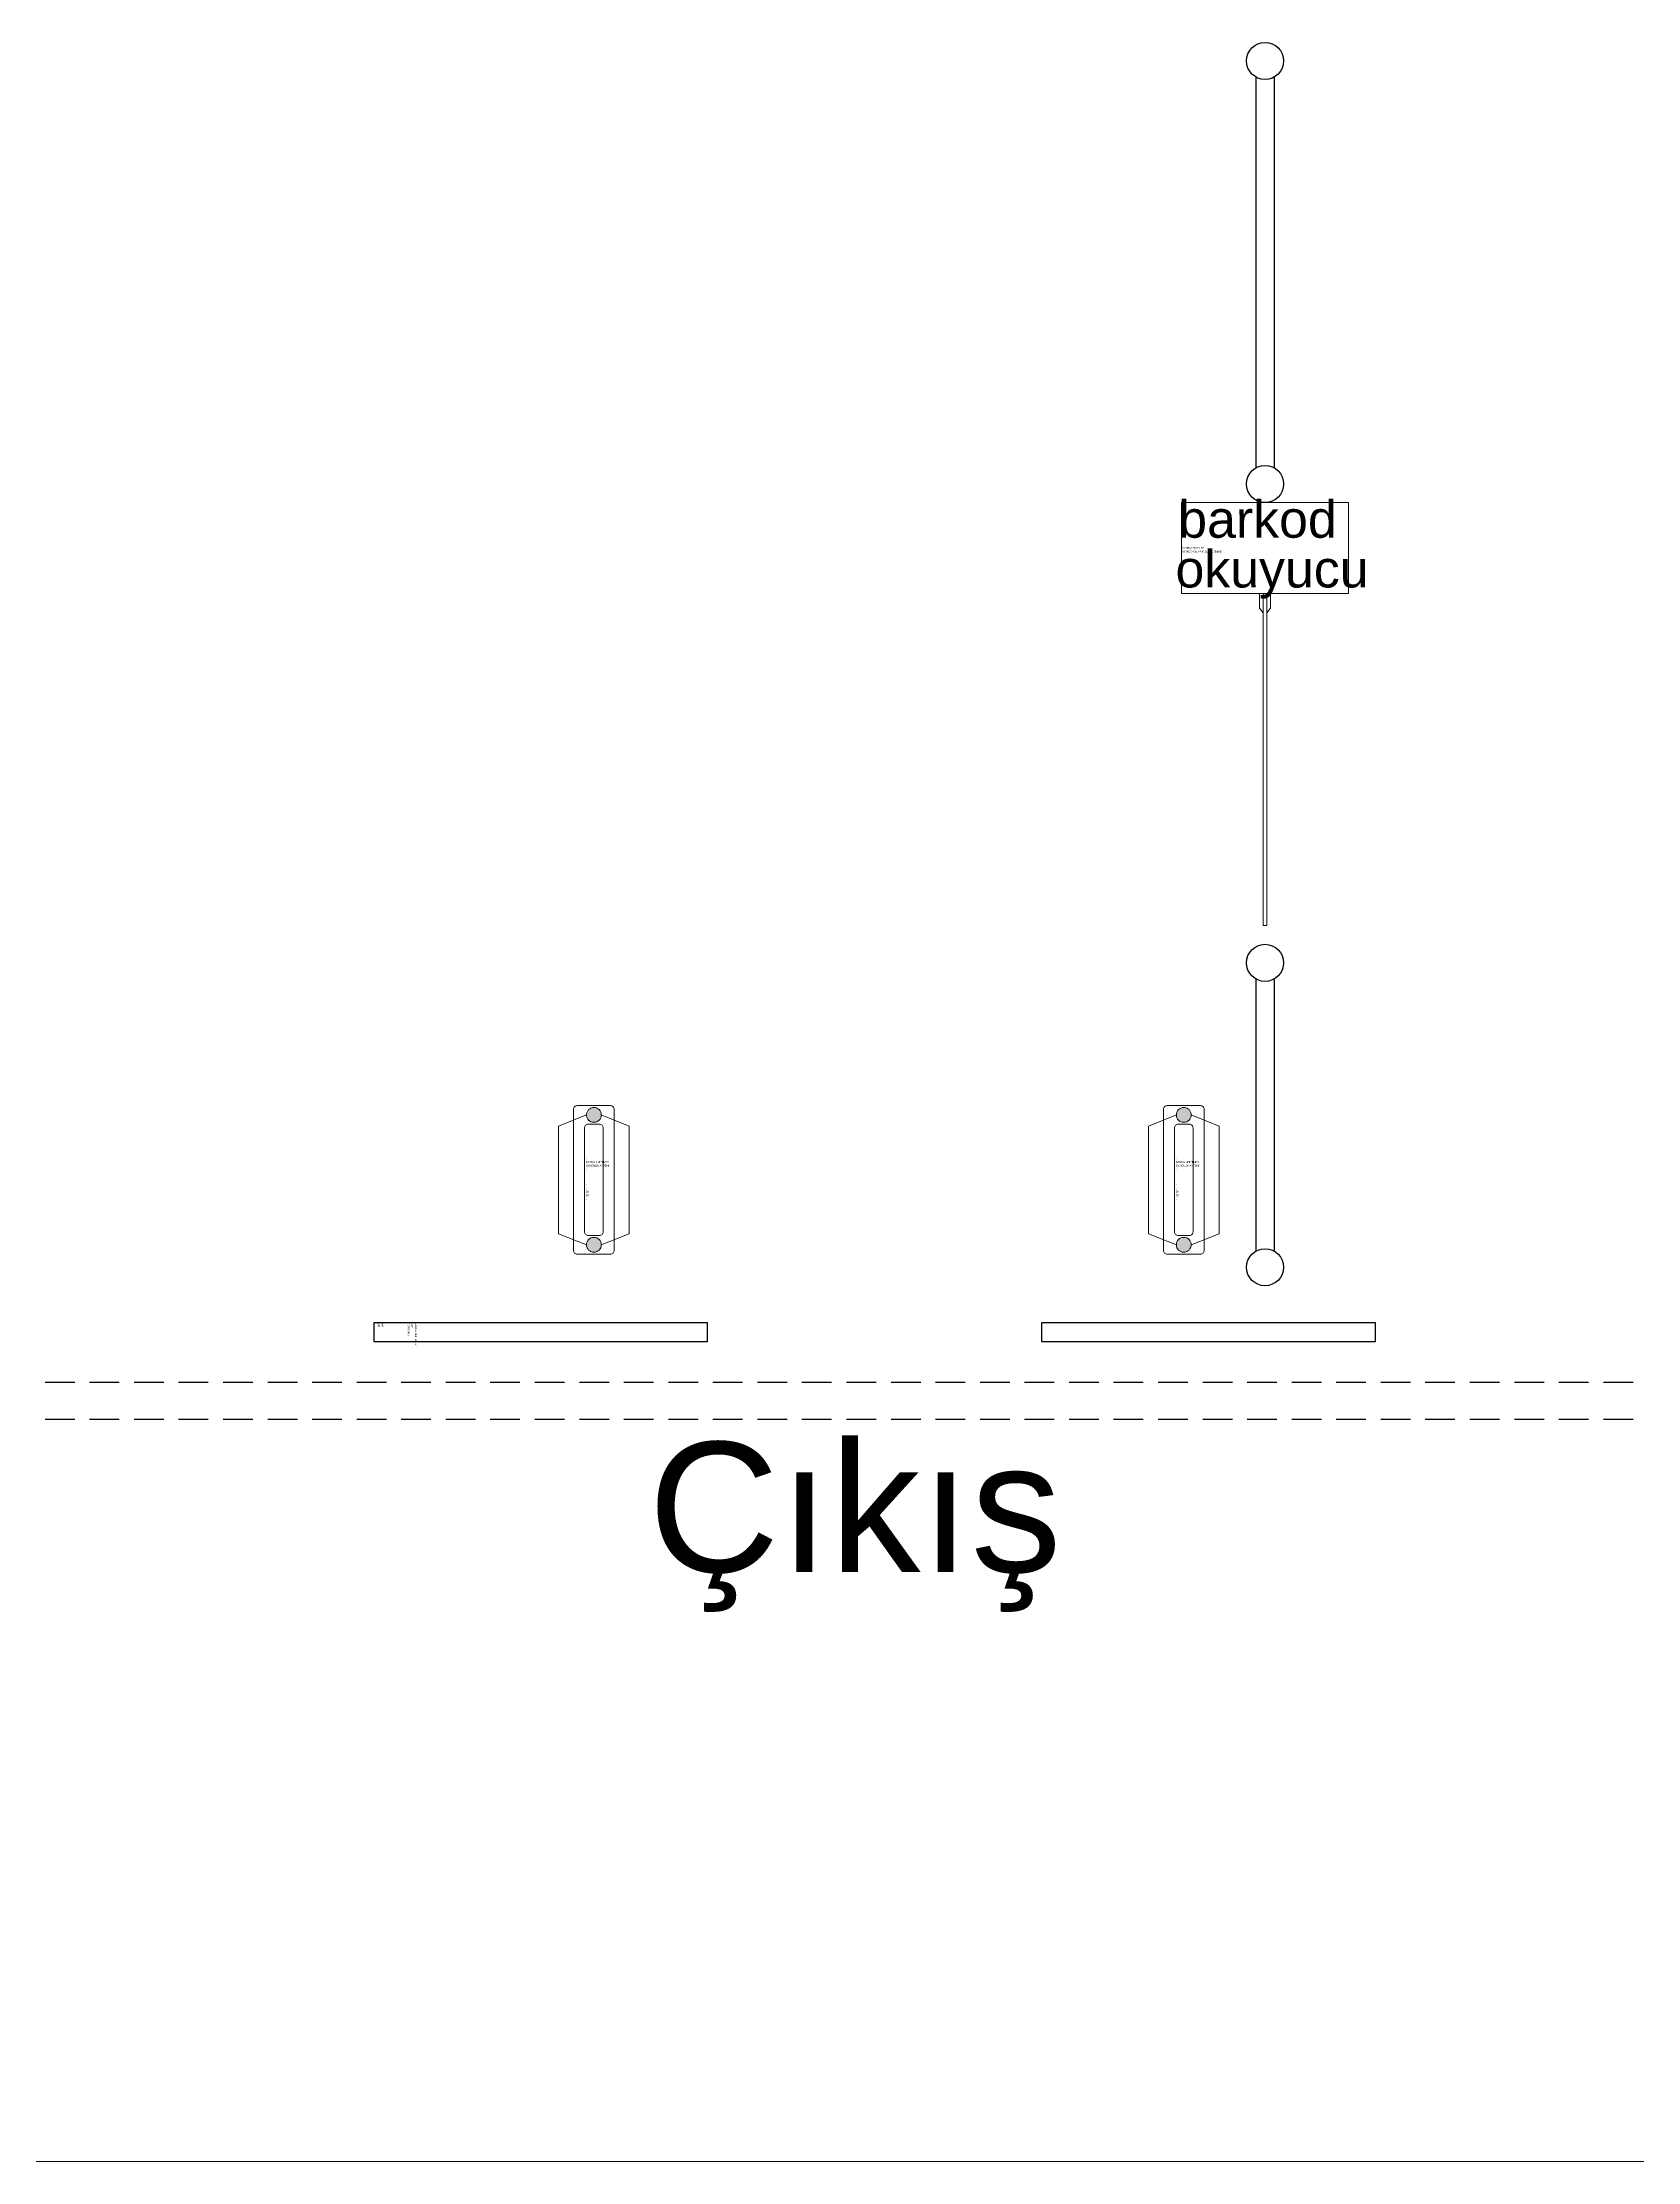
# Model space of a CAD drawing. Extents: x 2698 to 184165, y 3805 to 33846.
# Drawn here: x 162829 to 163259, y 29128 to 29699 of the extents above; entities that cross this region are included whole.
import ezdxf
from ezdxf.enums import TextEntityAlignment as Align

# ---------------------------------------------------------------- set-up
doc = ezdxf.new("R2010")
doc.units = 0
doc.header["$LTSCALE"] = 2
doc.linetypes.add('CAMİ$0$zeminkatplani$0${ Wide Dash }', pattern=[12, 4, -2, 4, -2])
doc.layers.get('0').update_dxf_attribs({"color": 252, "linetype": 'CONTINUOUS'})
for name, color, linetype, lineweight in [('_MCA-0-MIM', 252, 'CONTINUOUS', 18), ('değişiklik', 252, 'CONTINUOUS', 30), ('text', 252, 'CONTINUOUS', 13)]:
    doc.layers.add(name, color=color, linetype=linetype, lineweight=lineweight)
for name, color, linetype in [('Dograma', 252, 'CONTINUOUS'), ('doğrama', 252, 'CONTINUOUS'), ('Planogram', 252, 'CONTINUOUS'), ('YERLEŞİM', 252, 'CONTINUOUS')]:
    doc.layers.add(name, color=color, linetype=linetype)
doc.styles.get("Standard").update_dxf_attribs({"font": 'arial.ttf'})
doc.styles.add('Text Of Place', font='swissl.ttf', dxfattribs={"height": 50})

# ---------------------------------------------------------------- blocks, each defined once
blk = doc.blocks.new('180x230 fotoselli kapı')
at = {"layer": 'doğrama'}
for points in [[(0, 0), (90, 0), (90, 5), (0, 5)], [(180, 0), (270, 0), (270, 5), (180, 5)]]:
    blk.add_lwpolyline(points, close=True, dxfattribs=at)
at = {"layer": 'Planogram'}
for tag, p, height in [('YUKSEKLIK', (1.12, 5), 0.5), ('UZUNLUK', (2.12, 5), 0.5), ('DERINLIK', (3.12, 5), 0.5), ('KULLANIM', (4.12, 5), 0.5), ('KULLANIM_SEKLI', (5.12, 5), 0.5), ('YAPI', (6.12, 5), 0.5), ('KAPAK', (7.12, 5), 0.5), ('ALT_TANIM', (8.12, 5), 0.5), ('TANIM', (9.12, 5), 0.5), ('ALT_TIP', (10.12, 5), 0.5), ('TIP', (11.12, 5), 0.5), ('ALAN', (12.12, 5), 0.5), ('KILITLI', (13.12, 5), 0.1)]:
    blk.add_attdef(tag, p, '', height=height, rotation=270, dxfattribs=at)
blk = doc.blocks.new('anten')
h = blk.add_hatch(color=256)
h.dxf.hatch_style = 1
edge = h.paths.add_edge_path()
edge.add_arc((4.5, 37.5), 2, 0, 360)
edge = h.paths.add_edge_path()
edge.add_arc((4.5, 2.5), 2, 0, 360)
for p, q in [((-5, 34.5), (2.5, 37.5)), ((-5, 34.5), (-5, 5.5)), ((14, 34.5), (6.5, 37.5)), ((14, 34.5), (14, 5.5)), ((-5, 5.5), (2.5, 2.5)), ((14, 5.5), (6.5, 2.5))]:
    blk.add_line(p, q)
for points in [[(0, 0), (9, 0, 0.414214), (10, 1), (10, 39, 0.414214), (9, 40), (0, 40, 0.414214), (-1, 39), (-1, 1, 0.414214)], [(3, 5), (6, 5, 0.414214), (7, 6), (7, 34, 0.414214), (6, 35), (3, 35, 0.414214), (2, 34), (2, 6, 0.414214)]]:
    blk.add_lwpolyline(points, format="xyb", close=True)
for centre in [(4.5, 37.5), (4.5, 2.5)]:
    blk.add_circle(centre, 2)
blk = doc.blocks.new('barkod okuyucu turnike')
blk.add_lwpolyline([(0, 45), (24.5, 45), (24.5, 0), (0, 0)], close=True)
for points in [[(24.5, 24), (28.5, 24), (29.76, 23)], [(24.5, 22), (114, 22), (114, 23), (24.5, 23)], [(24.5, 21), (28.5, 21), (29.76, 22)]]:
    blk.add_lwpolyline(points)
at = {"layer": 'Planogram'}
for tag, p, height in [('KULLANIM_SEKLI', (18.47, 0), 0.5), ('KILITLI', (10.47, 0), 0.1), ('ALAN', (11.47, 0), 0.5), ('TIP', (12.47, 0), 0.5), ('ALT_TIP', (13.47, 0), 0.5), ('TANIM', (14.47, 0), 0.5), ('ALT_TANIM', (15.47, 0), 0.5), ('KAPAK', (16.47, 0), 0.5), ('YAPI', (17.47, 0), 0.5), ('KULLANIM', (19.47, 0), 0.5), ('DERINLIK', (20.47, 0), 0.5), ('UZUNLUK', (21.47, 0), 0.5), ('YUKSEKLIK', (22.47, 0), 0.5)]:
    blk.add_attdef(tag, p, '', height=height, rotation=90, dxfattribs=at)
at = {"layer": 'text', "style": 'Text Of Place'}
for s, p in [('okuyucu', (22.89, 50.39)), ('barkod ', (9.49, 45.7))]:
    blk.add_text(s, height=10, rotation=90, dxfattribs=at).set_placement(p, align=Align.RIGHT)
blk = doc.blocks.new('*U132')
at = {"layer": 'YERLEŞİM'}
for p, q in [((-2.5, 47.59), (-2.5, 152.9)), ((2.5, 47.59), (2.5, 152.9))]:
    blk.add_line(p, q, dxfattribs=at)
for centre in [(0, 157.23), (0, 43.26)]:
    blk.add_circle(centre, 5, dxfattribs=at)
blk = doc.blocks.new('*U133')
at = {"layer": 'YERLEŞİM'}
for p, q in [((-2.5, 47.59), (-2.5, 120.93)), ((2.5, 47.59), (2.5, 120.93))]:
    blk.add_line(p, q, dxfattribs=at)
for centre in [(0, 125.26), (0, 43.26)]:
    blk.add_circle(centre, 5, dxfattribs=at)
blk = doc.blocks.new('ZEMİN KAT')
blk.add_lwpolyline([(170180.95, 29328.03), (170180.95, 29128.03), (170780.95, 29128.03), (170780.95, 29328.03)])
at = {"layer": 'Dograma', "linetype": 'CAMİ$0$zeminkatplani$0${ Wide Dash }'}
for p, q in [((170243.88, 29338.03), (170705.88, 29338.03)), ((170243.88, 29328.03), (170705.88, 29328.03))]:
    blk.add_line(p, q, dxfattribs=at)
at = {"rotation": 270}
blk.add_blockref('barkod okuyucu turnike', (170562.19, 29575.03), dxfattribs=at).add_auto_attribs({'TIP': 'KARMA UNITELER', 'ALT_TIP': 'BARKOD OKUYUCULU TURNIKE', 'TANIM': '-', 'ALT_TANIM': '-', 'KAPAK': '-', 'YAPI': '-', 'KULLANIM_SEKLI': '-', 'KULLANIM': '-', 'DERINLIK': '-', 'UZUNLUK': '-', 'YUKSEKLIK': '-', 'KILITLI': 'H', 'ALAN': '-'})
ref = blk.add_blockref('anten', (170399.29, 29372.54))
ref.add_attrib('ALAN', '-', (170401.63, 29398.12), dxfattribs={"layer": 'Planogram', "height": 0.5})
ref.add_attrib('KILITLI', 'H', (170401.63, 29399.12), dxfattribs={"layer": 'Planogram', "height": 0.1})
ref.add_attrib('YUKSEKLIK', '-', (170401.63, 29387.12), dxfattribs={"layer": 'Planogram', "height": 0.5})
ref.add_attrib('UZUNLUK', '38', (170401.63, 29388.12), dxfattribs={"layer": 'Planogram', "height": 0.5})
ref.add_attrib('DERINLIK', '20', (170401.63, 29389.12), dxfattribs={"layer": 'Planogram', "height": 0.5})
ref.add_attrib('KULLANIM', '-', (170401.63, 29390.12), dxfattribs={"layer": 'Planogram', "height": 0.5})
ref.add_attrib('KULLANIM_SEKLI', '-', (170401.63, 29391.12), dxfattribs={"layer": 'Planogram', "height": 0.5})
ref.add_attrib('YAPI', '-', (170401.63, 29392.12), dxfattribs={"layer": 'Planogram', "height": 0.5})
ref.add_attrib('KAPAK', '-', (170401.63, 29393.12), dxfattribs={"layer": 'Planogram', "height": 0.5})
ref.add_attrib('ALT_TANIM', '-', (170401.63, 29394.12), dxfattribs={"layer": 'Planogram', "height": 0.5})
ref.add_attrib('TANIM', '-', (170401.63, 29395.12), dxfattribs={"layer": 'Planogram', "height": 0.5})
ref.add_attrib('ALT_TIP', 'GUVENLIK ANTENI', (170401.63, 29396.12), dxfattribs={"layer": 'Planogram', "height": 0.5})
ref.add_attrib('TIP', 'KARMA UNITELER', (170401.63, 29397.12), dxfattribs={"layer": 'Planogram', "height": 0.5})
ref = blk.add_blockref('anten', (170558.29, 29372.54))
ref.add_attrib('ALAN', '-', (170560.63, 29398.12), dxfattribs={"layer": 'Planogram', "height": 0.5})
ref.add_attrib('KILITLI', 'H', (170560.63, 29399.12), dxfattribs={"layer": 'Planogram', "height": 0.1})
ref.add_attrib('YUKSEKLIK', '-', (170560.63, 29387.12), dxfattribs={"layer": 'Planogram', "height": 0.5})
ref.add_attrib('UZUNLUK', '38', (170560.63, 29388.12), dxfattribs={"layer": 'Planogram', "height": 0.5})
ref.add_attrib('DERINLIK', '20', (170560.63, 29389.12), dxfattribs={"layer": 'Planogram', "height": 0.5})
ref.add_attrib('KULLANIM', '-', (170560.63, 29390.12), dxfattribs={"layer": 'Planogram', "height": 0.5})
ref.add_attrib('KULLANIM_SEKLI', '-', (170560.63, 29391.12), dxfattribs={"layer": 'Planogram', "height": 0.5})
ref.add_attrib('YAPI', '-', (170560.63, 29392.12), dxfattribs={"layer": 'Planogram', "height": 0.5})
ref.add_attrib('KAPAK', '-', (170560.63, 29393.12), dxfattribs={"layer": 'Planogram', "height": 0.5})
ref.add_attrib('ALT_TANIM', '-', (170560.63, 29394.12), dxfattribs={"layer": 'Planogram', "height": 0.5})
ref.add_attrib('TANIM', '-', (170560.63, 29395.12), dxfattribs={"layer": 'Planogram', "height": 0.5})
ref.add_attrib('ALT_TIP', 'GUVENLIK ANTENI', (170560.63, 29396.12), dxfattribs={"layer": 'Planogram', "height": 0.5})
ref.add_attrib('TIP', 'KARMA UNITELER', (170560.63, 29397.12), dxfattribs={"layer": 'Planogram', "height": 0.5})
blk.add_blockref('180x230 fotoselli kapı', (170344.45, 29349.03)).add_auto_attribs({'TIP': 'KARMA UNITELER', 'ALT_TIP': 'KAPI', 'TANIM': 'FOTOSELLI', 'ALT_TANIM': '-', 'KAPAK': '-', 'YAPI': '-', 'KULLANIM_SEKLI': '-', 'KULLANIM': '-', 'DERINLIK': '-', 'UZUNLUK': '180', 'YUKSEKLIK': '230', 'KILITLI': 'H', 'ALAN': '-'})
at = {"layer": 'değişiklik', "rotation": 180}
for name, p in [('*U132', (170584.69, 29737.26)), ('*U133', (170584.69, 29494.26))]:
    blk.add_blockref(name, p, dxfattribs=at)
at = {"style": 'Text Of Place'}
blk.add_text('Çıkış', height=35, dxfattribs=at).set_placement((170474.14, 29286.89, 0), align=Align.CENTER)
for tag, p in [('PLN_ID', (172923.07, 31560.21)), ('FORMAT', (174194.75, 31176.9)), ('UNITE_SAYISI', (174194.95, 31176.65)), ('GRUP', (174195.11, 31176.44)), ('PLANOGRAM_ADI', (174195.28, 31176.24)), ('PLN_ID', (173932.96, 31088.8)), ('FORMAT', (173764.03, 30846.27)), ('UNITE_SAYISI', (173764.22, 30846.03)), ('GRUP', (173764.39, 30845.81)), ('PLANOGRAM_ADI', (173764.55, 30845.61)), ('PLN_ID', (173765.43, 30824.23)), ('PLN_ID', (173999.9, 30002.66)), ('FORMAT', (170580.58, 29917.48)), ('UNITE_SAYISI', (170580.78, 29917.24)), ('GRUP', (170580.94, 29917.03)), ('PLANOGRAM_ADI', (170581.11, 29916.83)), ('PLN_ID', (170581.99, 29895.45)), ('FORMAT', (169488.77, 29510.59)), ('UNITE_SAYISI', (169488.97, 29510.35)), ('GRUP', (169489.13, 29510.13)), ('PLANOGRAM_ADI', (169489.3, 29509.94)), ('PLN_ID', (169490.17, 29488.55)), ('FORMAT', (173143.41, 29324.4)), ('UNITE_SAYISI', (173143.61, 29324.16)), ('PLANOGRAM_ADI', (173143.94, 29323.75)), ('GRUP', (173143.77, 29323.95)), ('PLN_ID', (173144.81, 29302.36))]:
    blk.add_attdef(tag, p, '', height=0.162, rotation=35.4182)
at = {"color": 252}
for tag, p in [('FORMAT', (173517.63, 30361.88)), ('UNITE_SAYISI', (173517.82, 30361.64)), ('GRUP', (173517.99, 30361.43)), ('PLANOGRAM_ADI', (173518.15, 30361.23)), ('PLN_ID', (173519.03, 30339.85)), ('FORMAT', (174014.71, 29571.22)), ('UNITE_SAYISI', (174014.9, 29570.97)), ('GRUP', (174015.07, 29570.76)), ('PLANOGRAM_ADI', (174015.23, 29570.56)), ('PLN_ID', (174016.11, 29549.18))]:
    blk.add_attdef(tag, p, '', height=0.162, rotation=35.4182, dxfattribs=at)
at = {"layer": 'Planogram'}
for tag, p, height, rotation in [('KULLANIM_SEKLI', (172905.05, 31695.57), 0.5, 180), ('YUKSEKLIK', (172905.05, 31699.57), 0.5, 180), ('KULLANIM', (172905.05, 31696.57), 0.5, 180), ('UZUNLUK', (172905.05, 31698.57), 0.5, 180), ('DERINLIK', (172905.05, 31697.57), 0.5, 180), ('YAPI', (172905.05, 31694.57), 0.5, 180), ('KULLANIM_SEKLI', (173410.05, 31695.57), 0.5, 180), ('YUKSEKLIK', (173410.05, 31699.57), 0.5, 180), ('KULLANIM', (173410.05, 31696.57), 0.5, 180), ('UZUNLUK', (173410.05, 31698.57), 0.5, 180), ('DERINLIK', (173410.05, 31697.57), 0.5, 180), ('YAPI', (173410.05, 31694.57), 0.5, 180), ('ALT_TANIM', (172905.05, 31692.57), 0.5, 180), ('ALT_TIP', (172905.05, 31690.57), 0.5, 180), ('KAPAK', (172905.05, 31693.57), 0.5, 180), ('TANIM', (172905.05, 31691.57), 0.5, 180), ('TIP', (172905.05, 31689.57), 0.5, 180), ('ALT_TANIM', (173410.05, 31692.57), 0.5, 180), ('ALT_TIP', (173410.05, 31690.57), 0.5, 180), ('KAPAK', (173410.05, 31693.57), 0.5, 180), ('TANIM', (173410.05, 31691.57), 0.5, 180), ('TIP', (173410.05, 31689.57), 0.5, 180), ('ALAN', (172905.05, 31688.57), 0.5, 180), ('KILITLI', (172905.05, 31687.57), 0.1, 180), ('ALAN', (173410.05, 31688.57), 0.5, 180), ('KILITLI', (173410.05, 31687.57), 0.1, 180), ('YUKSEKLIK', (173413.39, 31616), 0.5, 270), ('UZUNLUK', (173414.39, 31616), 0.5, 270), ('DERINLIK', (173415.39, 31616), 0.5, 270), ('KULLANIM', (173416.39, 31616), 0.5, 270), ('KULLANIM_SEKLI', (173417.39, 31616), 0.5, 270), ('YAPI', (173418.39, 31616), 0.5, 270), ('KAPAK', (173419.39, 31616), 0.5, 270), ('ALT_TANIM', (173420.39, 31616), 0.5, 270), ('TANIM', (173421.39, 31616), 0.5, 270), ('ALT_TIP', (173422.39, 31616), 0.5, 270), ('TIP', (173423.39, 31616), 0.5, 270), ('ALAN', (173424.39, 31616), 0.5, 270), ('KILITLI', (173425.39, 31616), 0.1, 270), ('YUKSEKLIK', (173511.98, 31599.42), 0.5, 180), ('UZUNLUK', (173511.98, 31598.42), 0.5, 180), ('DERINLIK', (173511.98, 31597.42), 0.5, 180), ('YUKSEKLIK', (174141.98, 31599.42), 0.5, 180), ('UZUNLUK', (174141.98, 31598.42), 0.5, 180), ('DERINLIK', (174141.98, 31597.42), 0.5, 180), ('KULLANIM_SEKLI', (173511.98, 31595.42), 0.5, 180), ('ALT_TANIM', (173511.98, 31592.42), 0.5, 180), ('KULLANIM', (173511.98, 31596.42), 0.5, 180), ('KAPAK', (173511.98, 31593.42), 0.5, 180), ('YAPI', (173511.98, 31594.42), 0.5, 180), ('KULLANIM_SEKLI', (174141.98, 31595.42), 0.5, 180), ('ALT_TANIM', (174141.98, 31592.42), 0.5, 180), ('KULLANIM', (174141.98, 31596.42), 0.5, 180), ('KAPAK', (174141.98, 31593.42), 0.5, 180), ('YAPI', (174141.98, 31594.42), 0.5, 180), ('ALT_TIP', (173511.98, 31590.42), 0.5, 180), ('TANIM', (173511.98, 31591.42), 0.5, 180), ('ALAN', (173511.98, 31588.42), 0.5, 180), ('TIP', (173511.98, 31589.42), 0.5, 180), ('KILITLI', (173511.98, 31587.42), 0.1, 180), ('ALT_TIP', (174141.98, 31590.42), 0.5, 180), ('TANIM', (174141.98, 31591.42), 0.5, 180), ('ALAN', (174141.98, 31588.42), 0.5, 180), ('TIP', (174141.98, 31589.42), 0.5, 180), ('KILITLI', (174141.98, 31587.42), 0.1, 180), ('YUKSEKLIK', (173413.39, 31517), 0.5, 270), ('UZUNLUK', (173414.39, 31517), 0.5, 270), ('DERINLIK', (173415.39, 31517), 0.5, 270), ('KULLANIM', (173416.39, 31517), 0.5, 270), ('KULLANIM_SEKLI', (173417.39, 31517), 0.5, 270), ('YAPI', (173418.39, 31517), 0.5, 270), ('KAPAK', (173419.39, 31517), 0.5, 270), ('ALT_TANIM', (173420.39, 31517), 0.5, 270), ('TANIM', (173421.39, 31517), 0.5, 270), ('ALT_TIP', (173422.39, 31517), 0.5, 270), ('TIP', (173423.39, 31517), 0.5, 270), ('ALAN', (173424.39, 31517), 0.5, 270), ('KILITLI', (173425.39, 31517), 0.1, 270), ('YUKSEKLIK', (174167.32, 31514.11), 0.5, 270), ('UZUNLUK', (174168.32, 31514.11), 0.5, 270), ('DERINLIK', (174169.32, 31514.11), 0.5, 270), ('KULLANIM', (174170.32, 31514.11), 0.5, 270), ('KULLANIM_SEKLI', (174171.32, 31514.11), 0.5, 270), ('YAPI', (174172.32, 31514.11), 0.5, 270), ('KAPAK', (174173.32, 31514.11), 0.5, 270), ('ALT_TANIM', (174174.32, 31514.11), 0.5, 270), ('TANIM', (174175.32, 31514.11), 0.5, 270), ('ALT_TIP', (174176.32, 31514.11), 0.5, 270), ('TIP', (174177.32, 31514.11), 0.5, 270), ('ALAN', (174178.32, 31514.11), 0.5, 270), ('KILITLI', (174179.32, 31514.11), 0.1, 270), ('ALAN', (174244.9, 31259.11), 0.5, 90), ('ALT_TIP', (174246.9, 31259.11), 0.5, 90), ('TANIM', (174247.9, 31259.11), 0.5, 90), ('ALT_TANIM', (174248.9, 31259.11), 0.5, 90), ('KAPAK', (174249.9, 31259.11), 0.5, 90), ('YAPI', (174250.9, 31259.11), 0.5, 90), ('KULLANIM_SEKLI', (174251.9, 31259.11), 0.5, 90), ('KULLANIM', (174252.9, 31259.11), 0.5, 90), ('DERINLIK', (174253.9, 31259.11), 0.5, 90), ('UZUNLUK', (174254.9, 31259.11), 0.5, 90), ('YUKSEKLIK', (174255.9, 31259.11), 0.5, 90), ('KILITLI', (174243.9, 31259.11), 0.1, 90), ('TIP', (174245.9, 31259.11), 0.5, 90), ('ALAN', (173985.31, 30934.24), 0.5, 90), ('TIP', (173986.31, 30934.24), 0.5, 90), ('ALT_TIP', (173987.31, 30934.24), 0.5, 90), ('TANIM', (173988.31, 30934.24), 0.5, 90), ('ALT_TANIM', (173989.31, 30934.24), 0.5, 90), ('KAPAK', (173990.31, 30934.24), 0.5, 90), ('YAPI', (173991.31, 30934.24), 0.5, 90), ('KULLANIM_SEKLI', (173992.31, 30934.24), 0.5, 90), ('KULLANIM', (173993.31, 30934.24), 0.5, 90), ('DERINLIK', (173994.31, 30934.24), 0.5, 90), ('UZUNLUK', (173995.31, 30934.24), 0.5, 90), ('YUKSEKLIK', (173996.31, 30934.24), 0.5, 90), ('YUKSEKLIK', (173907.74, 30934.24), 0.5, 270), ('UZUNLUK', (173908.74, 30934.24), 0.5, 270), ('DERINLIK', (173909.74, 30934.24), 0.5, 270), ('KULLANIM', (173910.74, 30934.24), 0.5, 270), ('KULLANIM_SEKLI', (173911.74, 30934.24), 0.5, 270), ('YAPI', (173912.74, 30934.24), 0.5, 270), ('KAPAK', (173913.74, 30934.24), 0.5, 270), ('ALT_TANIM', (173914.74, 30934.24), 0.5, 270), ('TANIM', (173915.74, 30934.24), 0.5, 270), ('ALT_TIP', (173916.74, 30934.24), 0.5, 270), ('TIP', (173917.74, 30934.24), 0.5, 270), ('ALAN', (173918.74, 30934.24), 0.5, 270), ('KILITLI', (173919.74, 30934.24), 0.1, 270), ('KILITLI', (173984.31, 30934.24), 0.1, 90), ('YUKSEKLIK', (169421.81, 30001.88), 0.5, 270), ('UZUNLUK', (169422.81, 30001.88), 0.5, 270), ('DERINLIK', (169423.81, 30001.88), 0.5, 270), ('KULLANIM', (169424.81, 30001.88), 0.5, 270), ('KULLANIM_SEKLI', (169425.81, 30001.88), 0.5, 270), ('YAPI', (169426.81, 30001.88), 0.5, 270), ('KAPAK', (169427.81, 30001.88), 0.5, 270), ('ALT_TANIM', (169428.81, 30001.88), 0.5, 270), ('TANIM', (169429.81, 30001.88), 0.5, 270), ('ALT_TIP', (169430.81, 30001.88), 0.5, 270), ('TIP', (169431.81, 30001.88), 0.5, 270), ('ALAN', (169432.81, 30001.88), 0.5, 270), ('KILITLI', (169433.81, 30001.88), 0.1, 270), ('YUKSEKLIK', (169420.38, 29996.88), 0.5, 270), ('UZUNLUK', (169421.38, 29996.88), 0.5, 270), ('DERINLIK', (169422.38, 29996.88), 0.5, 270), ('KULLANIM', (169423.38, 29996.88), 0.5, 270), ('KULLANIM_SEKLI', (169424.38, 29996.88), 0.5, 270), ('YAPI', (169425.38, 29996.88), 0.5, 270), ('KAPAK', (169426.38, 29996.88), 0.5, 270), ('ALT_TANIM', (169427.38, 29996.88), 0.5, 270), ('TANIM', (169428.38, 29996.88), 0.5, 270), ('ALT_TIP', (169429.38, 29996.88), 0.5, 270), ('TIP', (169430.38, 29996.88), 0.5, 270), ('ALAN', (169431.38, 29996.88), 0.5, 270), ('KILITLI', (169432.38, 29996.88), 0.1, 270), ('YUKSEKLIK', (169420.38, 29746.88), 0.5, 270), ('UZUNLUK', (169421.38, 29746.88), 0.5, 270), ('DERINLIK', (169422.38, 29746.88), 0.5, 270), ('KULLANIM', (169423.38, 29746.88), 0.5, 270), ('KULLANIM_SEKLI', (169424.38, 29746.88), 0.5, 270), ('YAPI', (169425.38, 29746.88), 0.5, 270), ('KAPAK', (169426.38, 29746.88), 0.5, 270), ('ALT_TANIM', (169427.38, 29746.88), 0.5, 270), ('TANIM', (169428.38, 29746.88), 0.5, 270), ('ALT_TIP', (169429.38, 29746.88), 0.5, 270), ('TIP', (169430.38, 29746.88), 0.5, 270), ('ALAN', (169431.38, 29746.88), 0.5, 270), ('KILITLI', (169432.38, 29746.88), 0.1, 270), ('YUKSEKLIK', (169421.81, 29496.88), 0.5, 270), ('UZUNLUK', (169422.81, 29496.88), 0.5, 270), ('DERINLIK', (169423.81, 29496.88), 0.5, 270), ('KULLANIM', (169424.81, 29496.88), 0.5, 270), ('KULLANIM_SEKLI', (169425.81, 29496.88), 0.5, 270), ('YAPI', (169426.81, 29496.88), 0.5, 270), ('KAPAK', (169427.81, 29496.88), 0.5, 270), ('ALT_TANIM', (169428.81, 29496.88), 0.5, 270), ('TANIM', (169429.81, 29496.88), 0.5, 270), ('ALT_TIP', (169430.81, 29496.88), 0.5, 270), ('TIP', (169431.81, 29496.88), 0.5, 270), ('ALAN', (169432.81, 29496.88), 0.5, 270), ('KILITLI', (169433.81, 29496.88), 0.1, 270)]:
    blk.add_attdef(tag, p, '', height=height, rotation=rotation, dxfattribs=at)
for tag, p, height in [('ALAN', (173761.98, 31526.63), 0.5), ('ALT_TIP', (173761.98, 31524.63), 0.5), ('KILITLI', (173761.98, 31527.63), 0.1), ('TIP', (173761.98, 31525.63), 0.5), ('TANIM', (173761.98, 31523.63), 0.5), ('ALAN', (173511.98, 31521.85), 0.5), ('ALT_TIP', (173511.98, 31519.85), 0.5), ('ALT_TANIM', (173511.98, 31517.85), 0.5), ('KILITLI', (173511.98, 31522.85), 0.1), ('TIP', (173511.98, 31520.85), 0.5), ('TANIM', (173511.98, 31518.85), 0.5), ('ALT_TANIM', (173761.98, 31522.63), 0.5), ('YAPI', (173761.98, 31520.63), 0.5), ('KAPAK', (173761.98, 31521.63), 0.5), ('KULLANIM_SEKLI', (173761.98, 31519.63), 0.5), ('KULLANIM', (173761.98, 31518.63), 0.5), ('DERINLIK', (173761.98, 31517.63), 0.5), ('YAPI', (173511.98, 31515.85), 0.5), ('UZUNLUK', (173511.98, 31511.85), 0.5), ('KAPAK', (173511.98, 31516.85), 0.5), ('KULLANIM_SEKLI', (173511.98, 31514.85), 0.5), ('KULLANIM', (173511.98, 31513.85), 0.5), ('DERINLIK', (173511.98, 31512.85), 0.5), ('YUKSEKLIK', (173761.98, 31515.63), 0.5), ('UZUNLUK', (173761.98, 31516.63), 0.5), ('YUKSEKLIK', (173511.98, 31510.85), 0.5), ('KILITLI', (173279.27, 29267.91), 0.1), ('ALAN', (173279.27, 29266.91), 0.5), ('ALT_TIP', (173279.27, 29264.91), 0.5), ('ALT_TANIM', (173279.27, 29262.91), 0.5), ('TIP', (173279.27, 29265.91), 0.5), ('TANIM', (173279.27, 29263.91), 0.5), ('KAPAK', (173279.27, 29261.91), 0.5), ('YAPI', (173279.27, 29260.91), 0.5), ('YUKSEKLIK', (173279.27, 29255.91), 0.5), ('KULLANIM_SEKLI', (173279.27, 29259.91), 0.5), ('KULLANIM', (173279.27, 29258.91), 0.5), ('DERINLIK', (173279.27, 29257.91), 0.5), ('UZUNLUK', (173279.27, 29256.91), 0.5)]:
    blk.add_attdef(tag, p, '', height=height, dxfattribs=at)
at = {"layer": 'Planogram', "color": 252}
for tag, p, height in [('ALAN', (173023.25, 31229.96), 0.5), ('ALT_TIP', (173023.25, 31227.96), 0.5), ('ALT_TANIM', (173023.25, 31225.96), 0.5), ('KILITLI', (173023.25, 31230.96), 0.1), ('TIP', (173023.25, 31228.96), 0.5), ('TANIM', (173023.25, 31226.96), 0.5), ('ALAN', (173383.38, 31229.96), 0.5), ('ALT_TIP', (173383.38, 31227.96), 0.5), ('ALT_TANIM', (173383.38, 31225.96), 0.5), ('KILITLI', (173383.38, 31230.96), 0.1), ('TIP', (173383.38, 31228.96), 0.5), ('TANIM', (173383.38, 31226.96), 0.5), ('YAPI', (173023.25, 31223.96), 0.5), ('KAPAK', (173023.25, 31224.96), 0.5), ('KULLANIM_SEKLI', (173023.25, 31222.96), 0.5), ('KULLANIM', (173023.25, 31221.96), 0.5), ('DERINLIK', (173023.25, 31220.96), 0.5), ('YAPI', (173383.38, 31223.96), 0.5), ('KAPAK', (173383.38, 31224.96), 0.5), ('KULLANIM_SEKLI', (173383.38, 31222.96), 0.5), ('KULLANIM', (173383.38, 31221.96), 0.5), ('DERINLIK', (173383.38, 31220.96), 0.5), ('YUKSEKLIK', (173023.25, 31218.96), 0.5), ('UZUNLUK', (173023.25, 31219.96), 0.5), ('YUKSEKLIK', (173383.38, 31218.96), 0.5), ('UZUNLUK', (173383.38, 31219.96), 0.5), ('ALAN', (173023.25, 30403.96), 0.5), ('KILITLI', (173023.25, 30404.96), 0.1), ('ALT_TIP', (173023.25, 30401.96), 0.5), ('ALT_TANIM', (173023.25, 30399.96), 0.5), ('TIP', (173023.25, 30402.96), 0.5), ('TANIM', (173023.25, 30400.96), 0.5), ('YAPI', (173023.25, 30397.96), 0.5), ('KAPAK', (173023.25, 30398.96), 0.5), ('YUKSEKLIK', (173023.25, 30392.96), 0.5), ('KULLANIM_SEKLI', (173023.25, 30396.96), 0.5), ('KULLANIM', (173023.25, 30395.96), 0.5), ('DERINLIK', (173023.25, 30394.96), 0.5), ('UZUNLUK', (173023.25, 30393.96), 0.5), ('ALAN', (173385.25, 30353.96), 0.5), ('KILITLI', (173385.25, 30354.96), 0.1), ('TIP', (173385.25, 30352.96), 0.5), ('ALT_TIP', (173385.25, 30351.96), 0.5), ('ALT_TANIM', (173385.25, 30349.96), 0.5), ('TANIM', (173385.25, 30350.96), 0.5), ('YAPI', (173385.25, 30347.96), 0.5), ('KAPAK', (173385.25, 30348.96), 0.5), ('KULLANIM_SEKLI', (173385.25, 30346.96), 0.5), ('YUKSEKLIK', (173385.25, 30342.96), 0.5), ('KULLANIM', (173385.25, 30345.96), 0.5), ('DERINLIK', (173385.25, 30344.96), 0.5), ('UZUNLUK', (173385.25, 30343.96), 0.5)]:
    blk.add_attdef(tag, p, '', height=height, dxfattribs=at)
for tag, p, height, rotation in [('YUKSEKLIK', (173386.68, 31217.53), 0.5, 270), ('UZUNLUK', (173387.68, 31217.53), 0.5, 270), ('DERINLIK', (173388.68, 31217.53), 0.5, 270), ('KULLANIM', (173389.68, 31217.53), 0.5, 270), ('KULLANIM_SEKLI', (173390.68, 31217.53), 0.5, 270), ('YAPI', (173391.68, 31217.53), 0.5, 270), ('KAPAK', (173392.68, 31217.53), 0.5, 270), ('ALT_TANIM', (173393.68, 31217.53), 0.5, 270), ('TANIM', (173394.68, 31217.53), 0.5, 270), ('ALT_TIP', (173395.68, 31217.53), 0.5, 270), ('TIP', (173396.68, 31217.53), 0.5, 270), ('ALAN', (173397.68, 31217.53), 0.5, 270), ('KILITLI', (173398.68, 31217.53), 0.1, 270), ('KULLANIM_SEKLI', (173103.83, 31032.53), 0.5, 90), ('KULLANIM_SEKLI', (173202.83, 31032.53), 0.5, 90), ('KILITLI', (173095.83, 31032.53), 0.1, 90), ('ALAN', (173096.83, 31032.53), 0.5, 90), ('TIP', (173097.83, 31032.53), 0.5, 90), ('ALT_TIP', (173098.83, 31032.53), 0.5, 90), ('TANIM', (173099.83, 31032.53), 0.5, 90), ('ALT_TANIM', (173100.83, 31032.53), 0.5, 90), ('KAPAK', (173101.83, 31032.53), 0.5, 90), ('YAPI', (173102.83, 31032.53), 0.5, 90), ('KULLANIM', (173104.83, 31032.53), 0.5, 90), ('DERINLIK', (173105.83, 31032.53), 0.5, 90), ('UZUNLUK', (173106.83, 31032.53), 0.5, 90), ('YUKSEKLIK', (173107.83, 31032.53), 0.5, 90), ('KILITLI', (173194.83, 31032.53), 0.1, 90), ('ALAN', (173195.83, 31032.53), 0.5, 90), ('TIP', (173196.83, 31032.53), 0.5, 90), ('ALT_TIP', (173197.83, 31032.53), 0.5, 90), ('TANIM', (173198.83, 31032.53), 0.5, 90), ('ALT_TANIM', (173199.83, 31032.53), 0.5, 90), ('KAPAK', (173200.83, 31032.53), 0.5, 90), ('YAPI', (173201.83, 31032.53), 0.5, 90), ('KULLANIM', (173203.83, 31032.53), 0.5, 90), ('DERINLIK', (173204.83, 31032.53), 0.5, 90), ('UZUNLUK', (173205.83, 31032.53), 0.5, 90), ('YUKSEKLIK', (173206.83, 31032.53), 0.5, 90), ('YUKSEKLIK', (173386.68, 31007.53), 0.5, 270), ('UZUNLUK', (173387.68, 31007.53), 0.5, 270), ('DERINLIK', (173388.68, 31007.53), 0.5, 270), ('KULLANIM', (173389.68, 31007.53), 0.5, 270), ('KULLANIM_SEKLI', (173390.68, 31007.53), 0.5, 270), ('YAPI', (173391.68, 31007.53), 0.5, 270), ('KAPAK', (173392.68, 31007.53), 0.5, 270), ('ALT_TANIM', (173393.68, 31007.53), 0.5, 270), ('TANIM', (173394.68, 31007.53), 0.5, 270), ('ALT_TIP', (173395.68, 31007.53), 0.5, 270), ('TIP', (173396.68, 31007.53), 0.5, 270), ('ALAN', (173397.68, 31007.53), 0.5, 270), ('KILITLI', (173398.68, 31007.53), 0.1, 270), ('ALT_TANIM', (173561.83, 30868.53), 0.5, 90), ('KULLANIM_SEKLI', (173564.83, 30868.53), 0.5, 90), ('YUKSEKLIK', (173568.83, 30868.53), 0.5, 90), ('YUKSEKLIK', (173485.68, 30868.53), 0.5, 270), ('UZUNLUK', (173486.68, 30868.53), 0.5, 270), ('DERINLIK', (173487.68, 30868.53), 0.5, 270), ('KULLANIM', (173488.68, 30868.53), 0.5, 270), ('KULLANIM_SEKLI', (173489.68, 30868.53), 0.5, 270), ('YAPI', (173490.68, 30868.53), 0.5, 270), ('KAPAK', (173491.68, 30868.53), 0.5, 270), ('ALT_TANIM', (173492.68, 30868.53), 0.5, 270), ('TANIM', (173493.68, 30868.53), 0.5, 270), ('ALT_TIP', (173494.68, 30868.53), 0.5, 270), ('TIP', (173495.68, 30868.53), 0.5, 270), ('ALAN', (173496.68, 30868.53), 0.5, 270), ('KILITLI', (173497.68, 30868.53), 0.1, 270), ('KILITLI', (173556.83, 30868.53), 0.1, 90), ('ALAN', (173557.83, 30868.53), 0.5, 90), ('TIP', (173558.83, 30868.53), 0.5, 90), ('ALT_TIP', (173559.83, 30868.53), 0.5, 90), ('TANIM', (173560.83, 30868.53), 0.5, 90), ('KAPAK', (173562.83, 30868.53), 0.5, 90), ('YAPI', (173563.83, 30868.53), 0.5, 90), ('KULLANIM', (173565.83, 30868.53), 0.5, 90), ('DERINLIK', (173566.83, 30868.53), 0.5, 90), ('UZUNLUK', (173567.83, 30868.53), 0.5, 90), ('ALT_TIP', (173098.83, 30847.53), 0.5, 90), ('TANIM', (173099.83, 30847.53), 0.5, 90), ('ALT_TANIM', (173100.83, 30847.53), 0.5, 90), ('KAPAK', (173101.83, 30847.53), 0.5, 90), ('KULLANIM_SEKLI', (173103.83, 30847.53), 0.5, 90), ('KULLANIM', (173104.83, 30847.53), 0.5, 90), ('DERINLIK', (173105.83, 30847.53), 0.5, 90), ('UZUNLUK', (173106.83, 30847.53), 0.5, 90), ('YUKSEKLIK', (173107.83, 30847.53), 0.5, 90), ('ALT_TIP', (173197.83, 30847.53), 0.5, 90), ('TANIM', (173198.83, 30847.53), 0.5, 90), ('ALT_TANIM', (173199.83, 30847.53), 0.5, 90), ('KAPAK', (173200.83, 30847.53), 0.5, 90), ('KULLANIM_SEKLI', (173202.83, 30847.53), 0.5, 90), ('KULLANIM', (173203.83, 30847.53), 0.5, 90), ('DERINLIK', (173204.83, 30847.53), 0.5, 90), ('UZUNLUK', (173205.83, 30847.53), 0.5, 90), ('YUKSEKLIK', (173206.83, 30847.53), 0.5, 90), ('KILITLI', (173095.83, 30847.53), 0.1, 90), ('ALAN', (173096.83, 30847.53), 0.5, 90), ('TIP', (173097.83, 30847.53), 0.5, 90), ('YAPI', (173102.83, 30847.53), 0.5, 90), ('KILITLI', (173194.83, 30847.53), 0.1, 90), ('ALAN', (173195.83, 30847.53), 0.5, 90), ('TIP', (173196.83, 30847.53), 0.5, 90), ('YAPI', (173201.83, 30847.53), 0.5, 90), ('KULLANIM_SEKLI', (173103.83, 30662.53), 0.5, 90), ('KULLANIM_SEKLI', (173202.83, 30662.53), 0.5, 90), ('KILITLI', (173095.83, 30662.53), 0.1, 90), ('ALAN', (173096.83, 30662.53), 0.5, 90), ('TIP', (173097.83, 30662.53), 0.5, 90), ('ALT_TIP', (173098.83, 30662.53), 0.5, 90), ('TANIM', (173099.83, 30662.53), 0.5, 90), ('ALT_TANIM', (173100.83, 30662.53), 0.5, 90), ('KAPAK', (173101.83, 30662.53), 0.5, 90), ('YAPI', (173102.83, 30662.53), 0.5, 90), ('KULLANIM', (173104.83, 30662.53), 0.5, 90), ('DERINLIK', (173105.83, 30662.53), 0.5, 90), ('UZUNLUK', (173106.83, 30662.53), 0.5, 90), ('YUKSEKLIK', (173107.83, 30662.53), 0.5, 90), ('KILITLI', (173194.83, 30662.53), 0.1, 90), ('ALAN', (173195.83, 30662.53), 0.5, 90), ('TIP', (173196.83, 30662.53), 0.5, 90), ('ALT_TIP', (173197.83, 30662.53), 0.5, 90), ('TANIM', (173198.83, 30662.53), 0.5, 90), ('ALT_TANIM', (173199.83, 30662.53), 0.5, 90), ('KAPAK', (173200.83, 30662.53), 0.5, 90), ('YAPI', (173201.83, 30662.53), 0.5, 90), ('KULLANIM', (173203.83, 30662.53), 0.5, 90), ('DERINLIK', (173204.83, 30662.53), 0.5, 90), ('UZUNLUK', (173205.83, 30662.53), 0.5, 90), ('YUKSEKLIK', (173206.83, 30662.53), 0.5, 90), ('YUKSEKLIK', (173485.68, 30658.53), 0.5, 270), ('UZUNLUK', (173486.68, 30658.53), 0.5, 270), ('DERINLIK', (173487.68, 30658.53), 0.5, 270), ('KULLANIM', (173488.68, 30658.53), 0.5, 270), ('KULLANIM_SEKLI', (173489.68, 30658.53), 0.5, 270), ('YAPI', (173490.68, 30658.53), 0.5, 270), ('KAPAK', (173491.68, 30658.53), 0.5, 270), ('ALT_TANIM', (173492.68, 30658.53), 0.5, 270), ('TANIM', (173493.68, 30658.53), 0.5, 270), ('ALT_TIP', (173494.68, 30658.53), 0.5, 270), ('TIP', (173495.68, 30658.53), 0.5, 270), ('ALAN', (173496.68, 30658.53), 0.5, 270), ('KILITLI', (173497.68, 30658.53), 0.1, 270), ('ALT_TANIM', (173462.83, 30612.53), 0.5, 90), ('KULLANIM_SEKLI', (173465.83, 30612.53), 0.5, 90), ('KULLANIM', (173466.83, 30612.53), 0.5, 90), ('DERINLIK', (173467.83, 30612.53), 0.5, 90), ('UZUNLUK', (173468.83, 30612.53), 0.5, 90), ('YUKSEKLIK', (173469.83, 30612.53), 0.5, 90), ('KILITLI', (173457.83, 30612.53), 0.1, 90), ('ALAN', (173458.83, 30612.53), 0.5, 90), ('TIP', (173459.83, 30612.53), 0.5, 90), ('ALT_TIP', (173460.83, 30612.53), 0.5, 90), ('TANIM', (173461.83, 30612.53), 0.5, 90), ('KAPAK', (173463.83, 30612.53), 0.5, 90), ('YAPI', (173464.83, 30612.53), 0.5, 90), ('ALAN', (173096.83, 30477.53), 0.5, 90), ('TIP', (173097.83, 30477.53), 0.5, 90), ('ALT_TIP', (173098.83, 30477.53), 0.5, 90), ('TANIM', (173099.83, 30477.53), 0.5, 90), ('ALT_TANIM', (173100.83, 30477.53), 0.5, 90), ('KAPAK', (173101.83, 30477.53), 0.5, 90), ('YAPI', (173102.83, 30477.53), 0.5, 90), ('KULLANIM_SEKLI', (173103.83, 30477.53), 0.5, 90), ('KULLANIM', (173104.83, 30477.53), 0.5, 90), ('DERINLIK', (173105.83, 30477.53), 0.5, 90), ('UZUNLUK', (173106.83, 30477.53), 0.5, 90), ('YUKSEKLIK', (173107.83, 30477.53), 0.5, 90), ('ALAN', (173195.83, 30477.53), 0.5, 90), ('TIP', (173196.83, 30477.53), 0.5, 90), ('ALT_TIP', (173197.83, 30477.53), 0.5, 90), ('TANIM', (173198.83, 30477.53), 0.5, 90), ('ALT_TANIM', (173199.83, 30477.53), 0.5, 90), ('KAPAK', (173200.83, 30477.53), 0.5, 90), ('YAPI', (173201.83, 30477.53), 0.5, 90), ('KULLANIM_SEKLI', (173202.83, 30477.53), 0.5, 90), ('KULLANIM', (173203.83, 30477.53), 0.5, 90), ('DERINLIK', (173204.83, 30477.53), 0.5, 90), ('UZUNLUK', (173205.83, 30477.53), 0.5, 90), ('YUKSEKLIK', (173206.83, 30477.53), 0.5, 90), ('KILITLI', (173095.83, 30477.53), 0.1, 90), ('KILITLI', (173194.83, 30477.53), 0.1, 90), ('KULLANIM_SEKLI', (173465.83, 30427.53), 0.5, 90), ('KILITLI', (173457.83, 30427.53), 0.1, 90), ('ALAN', (173458.83, 30427.53), 0.5, 90), ('TIP', (173459.83, 30427.53), 0.5, 90), ('ALT_TIP', (173460.83, 30427.53), 0.5, 90), ('TANIM', (173461.83, 30427.53), 0.5, 90), ('ALT_TANIM', (173462.83, 30427.53), 0.5, 90), ('KAPAK', (173463.83, 30427.53), 0.5, 90), ('YAPI', (173464.83, 30427.53), 0.5, 90), ('KULLANIM', (173466.83, 30427.53), 0.5, 90), ('DERINLIK', (173467.83, 30427.53), 0.5, 90), ('UZUNLUK', (173468.83, 30427.53), 0.5, 90), ('YUKSEKLIK', (173469.83, 30427.53), 0.5, 90), ('YUKSEKLIK', (173408.09, 29970.54), 0.5, 270), ('UZUNLUK', (173409.09, 29970.54), 0.5, 270), ('DERINLIK', (173410.09, 29970.54), 0.5, 270), ('KULLANIM', (173411.09, 29970.54), 0.5, 270), ('KULLANIM_SEKLI', (173412.09, 29970.54), 0.5, 270), ('YAPI', (173413.09, 29970.54), 0.5, 270), ('KAPAK', (173414.09, 29970.54), 0.5, 270), ('ALT_TANIM', (173415.09, 29970.54), 0.5, 270), ('TANIM', (173416.09, 29970.54), 0.5, 270), ('ALT_TIP', (173417.09, 29970.54), 0.5, 270), ('TIP', (173418.09, 29970.54), 0.5, 270), ('ALAN', (173419.09, 29970.54), 0.5, 270), ('KILITLI', (173420.09, 29970.54), 0.1, 270), ('YUKSEKLIK', (173494.09, 29970.54), 0.5, 270), ('UZUNLUK', (173495.09, 29970.54), 0.5, 270), ('DERINLIK', (173496.09, 29970.54), 0.5, 270), ('KULLANIM', (173497.09, 29970.54), 0.5, 270), ('KULLANIM_SEKLI', (173498.09, 29970.54), 0.5, 270), ('YAPI', (173499.09, 29970.54), 0.5, 270), ('KAPAK', (173500.09, 29970.54), 0.5, 270), ('ALT_TANIM', (173501.09, 29970.54), 0.5, 270), ('TANIM', (173502.09, 29970.54), 0.5, 270), ('ALT_TIP', (173503.09, 29970.54), 0.5, 270), ('TIP', (173504.09, 29970.54), 0.5, 270), ('ALAN', (173505.09, 29970.54), 0.5, 270), ('KILITLI', (173506.09, 29970.54), 0.1, 270), ('ALAN', (174057.45, 29449.65), 0.5, 90), ('TIP', (174058.45, 29449.65), 0.5, 90), ('ALT_TIP', (174059.45, 29449.65), 0.5, 90), ('TANIM', (174060.45, 29449.65), 0.5, 90), ('ALT_TANIM', (174061.45, 29449.65), 0.5, 90), ('KAPAK', (174062.45, 29449.65), 0.5, 90), ('YAPI', (174063.45, 29449.65), 0.5, 90), ('KULLANIM_SEKLI', (174064.45, 29449.65), 0.5, 90), ('KULLANIM', (174065.45, 29449.65), 0.5, 90), ('DERINLIK', (174066.45, 29449.65), 0.5, 90), ('UZUNLUK', (174067.45, 29449.65), 0.5, 90), ('YUKSEKLIK', (174068.45, 29449.65), 0.5, 90), ('KILITLI', (174056.45, 29449.65), 0.1, 90)]:
    blk.add_attdef(tag, p, '', height=height, rotation=rotation, dxfattribs=at)

msp = doc.modelspace()

# ---------------------------------------------------------------- block references
at = {"layer": '_MCA-0-MIM'}
msp.add_blockref('ZEMİN KAT', (-7426.56, 0), dxfattribs=at)

doc.saveas('drawing.dxf')
